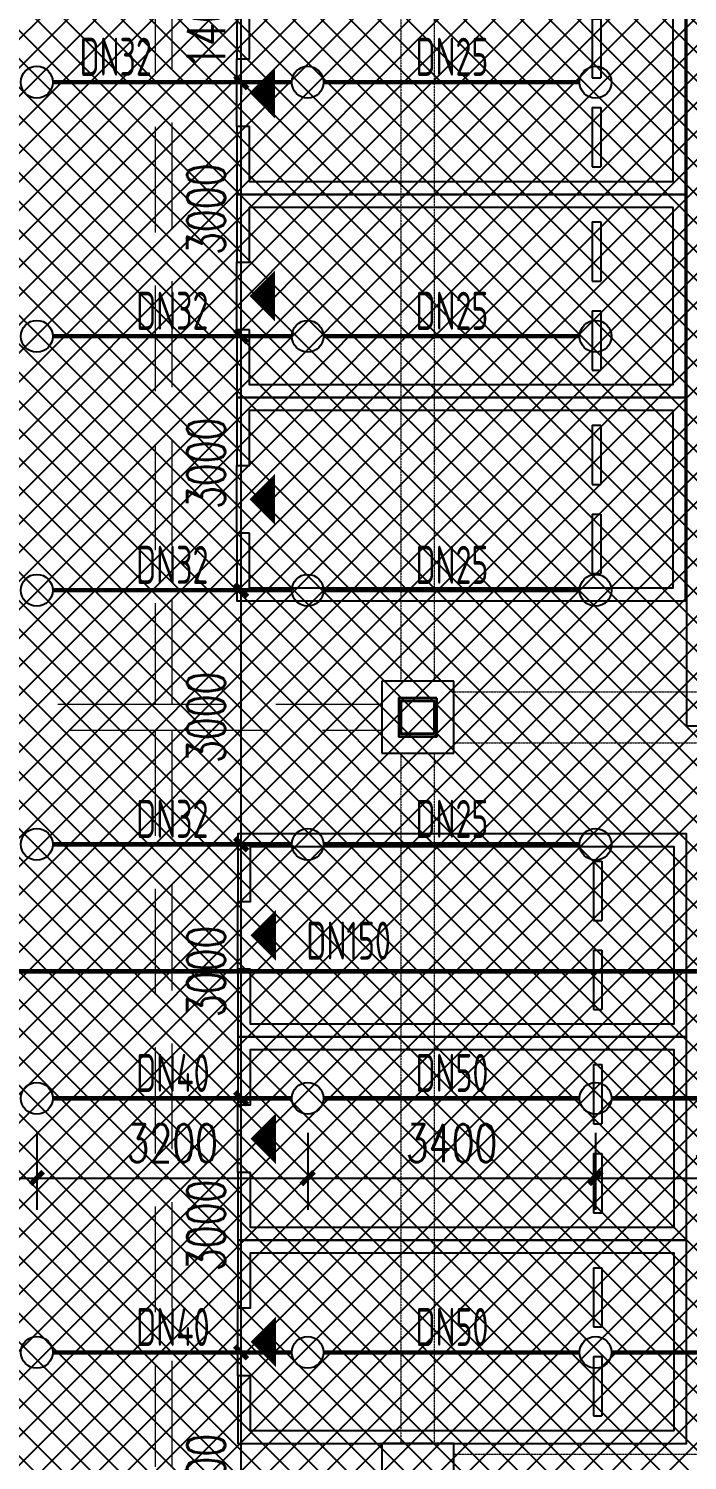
# Model space of a CAD drawing. Extents: x 6824721 to 16538177, y 2478193 to 6665639.
# Drawn here: x 8780267 to 8788049, y 2774926 to 2791834 of the extents above; entities that cross this region are included whole.
import ezdxf

# ---------------------------------------------------------------- set-up
doc = ezdxf.new("R2010")
doc.units = 0
doc.header["$LTSCALE"] = 10
doc.linetypes.add('DASH', pattern=[0.35, 0.25, -0.1])
doc.linetypes.add('短虚线', pattern=[187.5, 125, -62.5])
for name, color, linetype in [('0-wo', 8, 'Continuous'), ('00-停车位', 67, 'Continuous'), ('S-梁-虚线', 4, 'DASH'), ('W-EQUIP_喷头', 7, 'Continuous'), ('W-PIPE-喷淋中', 6, 'Continuous'), ('W-TEXT_喷淋', 7, 'Continuous'), ('W-TWT_DIM', 3, 'Continuous')]:
    doc.layers.add(name, color=color, linetype=linetype)
doc.layers.add('钢梁', color=141, linetype='Continuous', lineweight=18)
doc.styles.add('_TCH_DIM_T3', font='SIMPLEX', dxfattribs={"width": 0.705882, "bigfont": 'GBCBIG'})
doc.styles.add('_TWT_PIPEDN', font='TSSDENG', dxfattribs={"width": 0.8, "height": 3.5, "bigfont": 'TSSDCHN'})
doc.dimstyles.new('_TWT_ARCH&&150', dxfattribs={"dimtxt": 446.25, "dimasz": 150, "dimexe": 375, "dimexo": 450, "dimgap": 189.375, "dimtad": 1, "dimdec": 0, "dimzin": 0, "dimdsep": 46, "dimtxsty": '_TCH_DIM_T3', "dimblk": 'ARCHTICK', "dimcen": 0.09, "dimclrt": 7, "dimazin": 2, "dimtfac": 1, "dimtdec": 0, "dimtix": 1, "dimtmove": 2, "dimatfit": 3, "dimfxl": 0, "dimtolj": 1, "dimtzin": 0, "dimarcsym": 0})

# ---------------------------------------------------------------- blocks, each defined once
blk = doc.blocks.new('车位2400x5300')
at = {"layer": '00-停车位', "color": 251}
for p, q in [((-875, -1000), (-175, -1000)), ((-875, -1100), (-875, -1000)), ((-175, -1100), (-175, -1000)), ((175, -1000), (875, -1000)), ((175, -1100), (175, -1000)), ((875, -1100), (875, -1000)), ((-875, -1100), (-175, -1100)), ((175, -1100), (875, -1100)), ((400, -5300), (-400, -5300))]:
    blk.add_line(p, q, dxfattribs=at)
blk.add_lwpolyline([(400, -5150), (400, -5300), (1200, -5300), (1200, 0), (-1200, 0), (-1200, -5300), (-400, -5300), (-400, -5150), (-1050, -5150), (-1050, -150), (1050, -150), (1050, -5150), (400, -5150)], dxfattribs=at)
blk.add_lwpolyline([(0, -5150, 0, 600, 0), (0, -4850, 600, 600, 0)], format="xyseb", dxfattribs=at)
blk = doc.blocks.new('LIANGMOBAN')
at = {"layer": 'S-梁-虚线', "color": 8, "lineweight": 18}
for p, q in [((1915191, 78303), (1915191, 70153)), ((1915591, 70153), (1915591, 78303)), ((1915816, 70028), (1922891, 70028)), ((1915816, 69428), (1922891, 69428)), ((1915191, 69303), (1915191, 61153)), ((1915591, 61153), (1915591, 69303)), ((1915816, 61028), (1922841, 61028))]:
    blk.add_line(p, q, dxfattribs=at)
at = {"layer": '钢梁', "color": 8, "linetype": '短虚线', "lineweight": 18}
for p, q in [((1912291, 78578), (1912291, 69878)), ((1912491, 69878), (1912491, 78578)), ((1912391, 69878), (1909391, 69878)), ((1914966, 69878), (1912391, 69878)), ((1909391, 69578), (1912391, 69578)), ((1912291, 69578), (1912291, 60878)), ((1912391, 69578), (1914966, 69578)), ((1912491, 60878), (1912491, 69578))]:
    blk.add_line(p, q, dxfattribs=at)
blk = doc.blocks.new('_ArchTick')
at = {"color": 0, "linetype": 'ByBlock', "const_width": 0.4}
blk.add_lwpolyline([(-0.5, -0.5), (0.5, 0.5)], dxfattribs=at)
blk = doc.blocks.new('*D1434')
at = {"layer": 'Defpoints', "color": 0, "transparency": 16777216}
for p in [(8786964, 2779244), (8790364, 2779244), (8790364, 2778260)]:
    blk.add_point(p, dxfattribs=at)
at = {"layer": 'W-TWT_DIM', "color": 0, "lineweight": -2, "transparency": 16777216}
for p, q in [((8786964, 2778794), (8786964, 2777885)), ((8790364, 2778794), (8790364, 2777885)), ((8786964, 2778260), (8790364, 2778260))]:
    blk.add_line(p, q, dxfattribs=at)
at = {"layer": 'W-TWT_DIM', "color": 0, "lineweight": -2, "transparency": 16777216, "xscale": 150, "yscale": 150, "zscale": 150, "rotation": 180}
blk.add_blockref('_ArchTick', (8786964, 2778260), dxfattribs=at)
at = {"layer": 'W-TWT_DIM', "color": 0, "lineweight": -2, "transparency": 16777216, "xscale": 150, "yscale": 150, "zscale": 150}
blk.add_blockref('_ArchTick', (8790364, 2778260), dxfattribs=at)
at = {"layer": 'W-TWT_DIM', "color": 7, "transparency": 16777216, "insert": (8788664, 2778672), "char_height": 446.2, "attachment_point": 5, "style": '_TCH_DIM_T3'}
blk.add_mtext('\\A1;3400', dxfattribs=at)
blk = doc.blocks.new('*D1435')
at = {"layer": 'Defpoints', "color": 0, "transparency": 16777216}
for p in [(8783564, 2779244), (8786964, 2779244), (8786964, 2778260)]:
    blk.add_point(p, dxfattribs=at)
at = {"layer": 'W-TWT_DIM', "color": 0, "lineweight": -2, "transparency": 16777216}
for p, q in [((8783564, 2778794), (8783564, 2777885)), ((8786964, 2778794), (8786964, 2777885)), ((8783564, 2778260), (8786964, 2778260))]:
    blk.add_line(p, q, dxfattribs=at)
at = {"layer": 'W-TWT_DIM', "color": 0, "lineweight": -2, "transparency": 16777216, "xscale": 150, "yscale": 150, "zscale": 150, "rotation": 180}
blk.add_blockref('_ArchTick', (8783564, 2778260), dxfattribs=at)
at = {"layer": 'W-TWT_DIM', "color": 0, "lineweight": -2, "transparency": 16777216, "xscale": 150, "yscale": 150, "zscale": 150}
blk.add_blockref('_ArchTick', (8786964, 2778260), dxfattribs=at)
at = {"layer": 'W-TWT_DIM', "color": 7, "transparency": 16777216, "insert": (8785264, 2778672), "char_height": 446.2, "attachment_point": 5, "style": '_TCH_DIM_T3'}
blk.add_mtext('\\A1;3400', dxfattribs=at)
blk = doc.blocks.new('*D1436')
at = {"layer": 'Defpoints', "color": 0, "transparency": 16777216}
for p in [(8780364, 2779244), (8783564, 2779244), (8783564, 2778260)]:
    blk.add_point(p, dxfattribs=at)
at = {"layer": 'W-TWT_DIM', "color": 0, "lineweight": -2, "transparency": 16777216}
for p, q in [((8780364, 2778794), (8780364, 2777885)), ((8783564, 2778794), (8783564, 2777885)), ((8780364, 2778260), (8783564, 2778260))]:
    blk.add_line(p, q, dxfattribs=at)
at = {"layer": 'W-TWT_DIM', "color": 0, "lineweight": -2, "transparency": 16777216, "xscale": 150, "yscale": 150, "zscale": 150, "rotation": 180}
blk.add_blockref('_ArchTick', (8780364, 2778260), dxfattribs=at)
at = {"layer": 'W-TWT_DIM', "color": 0, "lineweight": -2, "transparency": 16777216, "xscale": 150, "yscale": 150, "zscale": 150}
blk.add_blockref('_ArchTick', (8783564, 2778260), dxfattribs=at)
at = {"layer": 'W-TWT_DIM', "color": 7, "transparency": 16777216, "insert": (8781964, 2778672), "char_height": 446.2, "attachment_point": 5, "style": '_TCH_DIM_T3'}
blk.add_mtext('\\A1;3200', dxfattribs=at)
blk = doc.blocks.new('*D1437')
at = {"layer": 'Defpoints', "color": 0, "transparency": 16777216}
for p in [(8777364, 2779244), (8780364, 2779244), (8780364, 2778260)]:
    blk.add_point(p, dxfattribs=at)
at = {"layer": 'W-TWT_DIM', "color": 0, "lineweight": -2, "transparency": 16777216}
for p, q in [((8777364, 2778794), (8777364, 2777885)), ((8780364, 2778794), (8780364, 2777885)), ((8777364, 2778260), (8780364, 2778260))]:
    blk.add_line(p, q, dxfattribs=at)
at = {"layer": 'W-TWT_DIM', "color": 0, "lineweight": -2, "transparency": 16777216, "xscale": 150, "yscale": 150, "zscale": 150, "rotation": 180}
blk.add_blockref('_ArchTick', (8777364, 2778260), dxfattribs=at)
at = {"layer": 'W-TWT_DIM', "color": 0, "lineweight": -2, "transparency": 16777216, "xscale": 150, "yscale": 150, "zscale": 150}
blk.add_blockref('_ArchTick', (8780364, 2778260), dxfattribs=at)
at = {"layer": 'W-TWT_DIM', "color": 7, "transparency": 16777216, "insert": (8778864, 2778672), "char_height": 446.2, "attachment_point": 5, "style": '_TCH_DIM_T3'}
blk.add_mtext('\\A1;3000', dxfattribs=at)
blk = doc.blocks.new('*D1478')
at = {"layer": 'Defpoints', "color": 0, "transparency": 16777216}
for p in [(8782778, 2776201), (8783564, 2776201), (8783564, 2773201)]:
    blk.add_point(p, dxfattribs=at)
at = {"layer": 'W-TWT_DIM', "color": 0, "lineweight": -2, "transparency": 16777216}
for p, q in [((8783114, 2776201), (8782403, 2776201)), ((8782778, 2773201), (8782778, 2776201)), ((8783114, 2773201), (8782403, 2773201))]:
    blk.add_line(p, q, dxfattribs=at)
at = {"layer": 'W-TWT_DIM', "color": 0, "lineweight": -2, "transparency": 16777216, "xscale": 150, "yscale": 150, "zscale": 150}
for p, rotation in [((8782778, 2776201), 90), ((8782778, 2773201), 270)]:
    blk.add_blockref('_ArchTick', p, dxfattribs=dict(at, rotation=rotation))
at = {"layer": 'W-TWT_DIM', "color": 7, "transparency": 16777216, "insert": (8782365, 2774701), "char_height": 446.2, "attachment_point": 5, "rotation": 90, "style": '_TCH_DIM_T3'}
blk.add_mtext('\\A1;3000', dxfattribs=at)
blk = doc.blocks.new('*D1479')
at = {"layer": 'Defpoints', "color": 0, "transparency": 16777216}
for p in [(8782778, 2779201), (8783564, 2779201), (8783564, 2776201)]:
    blk.add_point(p, dxfattribs=at)
at = {"layer": 'W-TWT_DIM', "color": 0, "lineweight": -2, "transparency": 16777216}
for p, q in [((8783114, 2779201), (8782403, 2779201)), ((8782778, 2776201), (8782778, 2779201)), ((8783114, 2776201), (8782403, 2776201))]:
    blk.add_line(p, q, dxfattribs=at)
at = {"layer": 'W-TWT_DIM', "color": 0, "lineweight": -2, "transparency": 16777216, "xscale": 150, "yscale": 150, "zscale": 150}
for p, rotation in [((8782778, 2779201), 90), ((8782778, 2776201), 270)]:
    blk.add_blockref('_ArchTick', p, dxfattribs=dict(at, rotation=rotation))
at = {"layer": 'W-TWT_DIM', "color": 7, "transparency": 16777216, "insert": (8782365, 2777701), "char_height": 446.2, "attachment_point": 5, "rotation": 90, "style": '_TCH_DIM_T3'}
blk.add_mtext('\\A1;3000', dxfattribs=at)
blk = doc.blocks.new('*D1480')
at = {"layer": 'Defpoints', "color": 0, "transparency": 16777216}
for p in [(8782778, 2782201), (8783564, 2782201), (8783564, 2779201)]:
    blk.add_point(p, dxfattribs=at)
at = {"layer": 'W-TWT_DIM', "color": 0, "lineweight": -2, "transparency": 16777216}
for p, q in [((8783114, 2782201), (8782403, 2782201)), ((8782778, 2779201), (8782778, 2782201)), ((8783114, 2779201), (8782403, 2779201))]:
    blk.add_line(p, q, dxfattribs=at)
at = {"layer": 'W-TWT_DIM', "color": 0, "lineweight": -2, "transparency": 16777216, "xscale": 150, "yscale": 150, "zscale": 150}
for p, rotation in [((8782778, 2782201), 90), ((8782778, 2779201), 270)]:
    blk.add_blockref('_ArchTick', p, dxfattribs=dict(at, rotation=rotation))
at = {"layer": 'W-TWT_DIM', "color": 7, "transparency": 16777216, "insert": (8782365, 2780701), "char_height": 446.2, "attachment_point": 5, "rotation": 90, "style": '_TCH_DIM_T3'}
blk.add_mtext('\\A1;3000', dxfattribs=at)
blk = doc.blocks.new('*D1481')
at = {"layer": 'Defpoints', "color": 0, "transparency": 16777216}
for p in [(8782778, 2785201), (8783564, 2785201), (8783564, 2782201)]:
    blk.add_point(p, dxfattribs=at)
at = {"layer": 'W-TWT_DIM', "color": 0, "lineweight": -2, "transparency": 16777216}
for p, q in [((8783114, 2785201), (8782403, 2785201)), ((8782778, 2782201), (8782778, 2785201)), ((8783114, 2782201), (8782403, 2782201))]:
    blk.add_line(p, q, dxfattribs=at)
at = {"layer": 'W-TWT_DIM', "color": 0, "lineweight": -2, "transparency": 16777216, "xscale": 150, "yscale": 150, "zscale": 150}
for p, rotation in [((8782778, 2785201), 90), ((8782778, 2782201), 270)]:
    blk.add_blockref('_ArchTick', p, dxfattribs=dict(at, rotation=rotation))
at = {"layer": 'W-TWT_DIM', "color": 7, "transparency": 16777216, "insert": (8782365, 2783701), "char_height": 446.2, "attachment_point": 5, "rotation": 90, "style": '_TCH_DIM_T3'}
blk.add_mtext('\\A1;3000', dxfattribs=at)
blk = doc.blocks.new('*D1482')
at = {"layer": 'Defpoints', "color": 0, "transparency": 16777216}
for p in [(8782778, 2788201), (8783564, 2788201), (8783564, 2785201)]:
    blk.add_point(p, dxfattribs=at)
at = {"layer": 'W-TWT_DIM', "color": 0, "lineweight": -2, "transparency": 16777216}
for p, q in [((8783114, 2788201), (8782403, 2788201)), ((8782778, 2785201), (8782778, 2788201)), ((8783114, 2785201), (8782403, 2785201))]:
    blk.add_line(p, q, dxfattribs=at)
at = {"layer": 'W-TWT_DIM', "color": 0, "lineweight": -2, "transparency": 16777216, "xscale": 150, "yscale": 150, "zscale": 150}
for p, rotation in [((8782778, 2788201), 90), ((8782778, 2785201), 270)]:
    blk.add_blockref('_ArchTick', p, dxfattribs=dict(at, rotation=rotation))
at = {"layer": 'W-TWT_DIM', "color": 7, "transparency": 16777216, "insert": (8782365, 2786701), "char_height": 446.2, "attachment_point": 5, "rotation": 90, "style": '_TCH_DIM_T3'}
blk.add_mtext('\\A1;3000', dxfattribs=at)
blk = doc.blocks.new('*D1483')
at = {"layer": 'Defpoints', "color": 0, "transparency": 16777216}
for p in [(8782778, 2791201), (8783564, 2791201), (8783564, 2788201)]:
    blk.add_point(p, dxfattribs=at)
at = {"layer": 'W-TWT_DIM', "color": 0, "lineweight": -2, "transparency": 16777216}
for p, q in [((8783114, 2791201), (8782403, 2791201)), ((8782778, 2788201), (8782778, 2791201)), ((8783114, 2788201), (8782403, 2788201))]:
    blk.add_line(p, q, dxfattribs=at)
at = {"layer": 'W-TWT_DIM', "color": 0, "lineweight": -2, "transparency": 16777216, "xscale": 150, "yscale": 150, "zscale": 150}
for p, rotation in [((8782778, 2791201), 90), ((8782778, 2788201), 270)]:
    blk.add_blockref('_ArchTick', p, dxfattribs=dict(at, rotation=rotation))
at = {"layer": 'W-TWT_DIM', "color": 7, "transparency": 16777216, "insert": (8782365, 2789701), "char_height": 446.2, "attachment_point": 5, "rotation": 90, "style": '_TCH_DIM_T3'}
blk.add_mtext('\\A1;3000', dxfattribs=at)
blk = doc.blocks.new('*D1484')
at = {"layer": 'Defpoints', "color": 0, "transparency": 16777216}
for p in [(8782778, 2792601), (8783564, 2792601), (8783564, 2791201)]:
    blk.add_point(p, dxfattribs=at)
at = {"layer": 'W-TWT_DIM', "color": 0, "lineweight": -2, "transparency": 16777216}
for p, q in [((8782778, 2792601), (8782778, 2792751)), ((8783114, 2792601), (8782403, 2792601)), ((8782778, 2791201), (8782778, 2792601)), ((8783114, 2791201), (8782403, 2791201)), ((8782778, 2791201), (8782778, 2791051))]:
    blk.add_line(p, q, dxfattribs=at)
at = {"layer": 'W-TWT_DIM', "color": 0, "lineweight": -2, "transparency": 16777216, "xscale": 150, "yscale": 150, "zscale": 150}
for p, rotation in [((8782778, 2792601), 270), ((8782778, 2791201), 90)]:
    blk.add_blockref('_ArchTick', p, dxfattribs=dict(at, rotation=rotation))
at = {"layer": 'W-TWT_DIM', "color": 7, "transparency": 16777216, "insert": (8782365, 2791901), "char_height": 446.2, "attachment_point": 5, "rotation": 90, "style": '_TCH_DIM_T3'}
blk.add_mtext('\\A1;1400', dxfattribs=at)
blk = doc.blocks.new('$TwtSys$00000125')
blk.add_circle((0, 0, 0), 1)

msp = doc.modelspace()

# ---------------------------------------------------------------- hatches: boundary and pattern name
h = msp.add_hatch()
h.set_pattern_fill('ANSI37', color=8, scale=150)
h.set_pattern_definition([(45, (8303016.86, 2710265.2), (-168.3798, 168.3798), []), (135, (8303016.86, 2710265.2), (-168.3798, -168.3798), [])])
h.paths.add_polyline_path([(8824414.1, 2949451.5), (8824414.1, 2935151.5), (8842714.1, 2935151.5), (8842714.1, 2879526.5), (8827964.1, 2879526.5), (8827964.1, 2881476.5), (8830839.1, 2881476.5), (8830939.1, 2886876.5), (8804334.6, 2886876.5), (8804142.3, 2820149.7), (8833564.1, 2820152.3), (8833564.1, 2817714.5), (8841204.8, 2810768), (8839163.9, 2808501.4), (8843102.6, 2804955), (8820829.2, 2780217.9), (8820829.2, 2770055.4), (8785124.6, 2730401.5), (8708264.1, 2730401.5), (8708264.1, 2736351.5), (8695014.1, 2750701.5), (8695014.1, 2775001.5), (8703014.1, 2775002.8), (8703014.1, 2949451.5), (8712039.3, 2949451.5)])

# ---------------------------------------------------------------- linework, layer by layer
at = {"layer": '0-wo', "color": 8}
for p, q in [((8788039.1, 2792601.5), (8788039.1, 2783601.5)), ((8785289.1, 2784126.5), (8784439.1, 2784126.5)), ((8784439.1, 2784126.5), (8784439.1, 2783276.5)), ((8785289.1, 2783276.5), (8785289.1, 2784126.5)), ((8788039.1, 2783601.5), (8788439.1, 2783601.5)), ((8784439.1, 2783276.5), (8785289.1, 2783276.5)), ((8785289.1, 2775126.5), (8784439.1, 2775126.5)), ((8784439.1, 2775126.5), (8784439.1, 2774276.5)), ((8785289.1, 2774276.5), (8785289.1, 2775126.5))]:
    msp.add_line(p, q, dxfattribs=at)
at = {"layer": '0-wo', "color": 8, "lineweight": 35}
for points in [[(8785089.1, 2783926.5), (8784639.1, 2783926.5), (8784639.1, 2783476.5), (8785089.1, 2783476.5)], [(8785059.1, 2783506.5), (8784669.1, 2783506.5), (8784669.1, 2783896.5), (8785059.1, 2783896.5)]]:
    msp.add_lwpolyline(points, close=True, dxfattribs=at)
at = {"layer": 'W-PIPE-喷淋中', "ltscale": 1.5, "const_width": 52.5}
for points in [[(8780551.6, 2791201.5), (8783376.6, 2791201.5)], [(8783751.6, 2791201.5), (8786776.6, 2791201.5)], [(8780551.6, 2788201.5), (8783376.6, 2788201.5)], [(8783751.6, 2788201.5), (8786776.6, 2788201.5)], [(8783376.6, 2785201.5), (8780551.6, 2785201.5)], [(8786776.6, 2785201.5), (8783751.6, 2785201.5)], [(8783376.6, 2782201.5), (8780551.6, 2782201.5)], [(8786776.6, 2782201.5), (8783751.6, 2782201.5)], [(8792010.1, 2780701.5), (8779353.7, 2780701.5)], [(8783376.6, 2779201.5), (8780551.6, 2779201.5)], [(8786776.6, 2779201.5), (8783751.6, 2779201.5)], [(8790176.6, 2779201.5), (8787151.6, 2779201.5)], [(8783376.6, 2776201.5), (8780551.6, 2776201.5)], [(8786776.6, 2776201.5), (8783751.6, 2776201.5)], [(8790176.6, 2776201.5), (8787151.6, 2776201.5)]]:
    msp.add_lwpolyline(points, dxfattribs=at)

# ---------------------------------------------------------------- block references
at = {"layer": '0-wo', "color": 8, "rotation": 270}
for p in [(8788025.9, 2791076.5), (8788025.9, 2788676.5), (8788025.9, 2786276.5), (8788039.1, 2781126.5), (8788039.1, 2778726.5), (8788039.1, 2776326.5)]:
    msp.add_blockref('车位2400x5300', p, dxfattribs=at)
at = {"layer": 'W-EQUIP_喷头', "xscale": 187.5, "yscale": 187.5, "zscale": 187.5}
for p in [(8780364.1, 2791201.5), (8783564.1, 2791201.5), (8786964.1, 2791201.5), (8780364.1, 2788201.5), (8783564.1, 2788201.5), (8786964.1, 2788201.5), (8780364.1, 2785201.5), (8783564.1, 2785201.5), (8786964.1, 2785201.5), (8780364.1, 2782201.5), (8783564.1, 2782201.5), (8786964.1, 2782201.5), (8780364.1, 2779201.5), (8783564.1, 2779201.5), (8786964.1, 2779201.5), (8780364.1, 2776201.5), (8783564.1, 2776201.5), (8786964.1, 2776201.5)]:
    msp.add_blockref('$TwtSys$00000125', p, dxfattribs=at)
at = {"layer": '钢梁', "color": 6}
msp.add_blockref('LIANGMOBAN', (6869472.7, 2713973), dxfattribs=at)

# ---------------------------------------------------------------- texts
at = {"layer": 'W-TEXT_喷淋', "style": '_TWT_PIPEDN', "width": 0.64}
for s, p in [('DN32', (8780869.4, 2791276.5)), ('DN25', (8784837.6, 2791276.5)), ('DN32', (8781537.6, 2788276.5)), ('DN25', (8784837.6, 2788276.5)), ('DN32', (8781537.6, 2785276.5)), ('DN25', (8784837.6, 2785276.5)), ('DN32', (8781537.6, 2782276.5)), ('DN25', (8784837.6, 2782276.5)), ('DN150', (8783547.6, 2780838.2)), ('DN40', (8781537.6, 2779276.5)), ('DN50', (8784837.6, 2779276.5)), ('DN40', (8781537.6, 2776276.5)), ('DN50', (8784837.6, 2776276.5))]:
    msp.add_text(s, height=450, dxfattribs=at).set_placement(p)

# ---------------------------------------------------------------- dimensions: what is measured, and where the dimension line sits
at = {"layer": 'W-TWT_DIM'}
for p1, p2, distance, picture, middle in [((8783564.1, 2791201.5), (8783564.1, 2792601.5), 786.4, '*D1484', (8782365.1, 2791901.5)), ((8783564.1, 2788201.5), (8783564.1, 2791201.5), 786.4, '*D1483', (8782365.1, 2789701.5)), ((8783564.1, 2785201.5), (8783564.1, 2788201.5), 786.4, '*D1482', (8782365.1, 2786701.5)), ((8783564.1, 2782201.5), (8783564.1, 2785201.5), 786.4, '*D1481', (8782365.1, 2783701.5)), ((8783564.1, 2779201.5), (8783564.1, 2782201.5), 786.4, '*D1480', (8782365.1, 2780701.5)), ((8783564.1, 2776201.5), (8783564.1, 2779201.5), 786.4, '*D1479', (8782365.1, 2777701.5)), ((8777364.1, 2779244.2), (8780364.1, 2779244.2), -984.2, '*D1437', (8778864.1, 2778672.5)), ((8780364.1, 2779244.2), (8783564.1, 2779244.2), -984.2, '*D1436', (8781964.1, 2778672.5)), ((8783564.1, 2779244.2), (8786964.1, 2779244.2), -984.2, '*D1435', (8785264.1, 2778672.5)), ((8786964.1, 2779244.2), (8790364.1, 2779244.2), -984.2, '*D1434', (8788664.1, 2778672.5)), ((8783564.1, 2773201.5), (8783564.1, 2776201.5), 786.4, '*D1478', (8782365.1, 2774701.5))]:
    dim = msp.add_aligned_dim(p1=p1, p2=p2, distance=distance, dimstyle='_TWT_ARCH&&150', dxfattribs=at)
    dim.commit()
    dim.dimension.update_dxf_attribs({"geometry": picture, "text_midpoint": middle})

doc.saveas('drawing.dxf')
